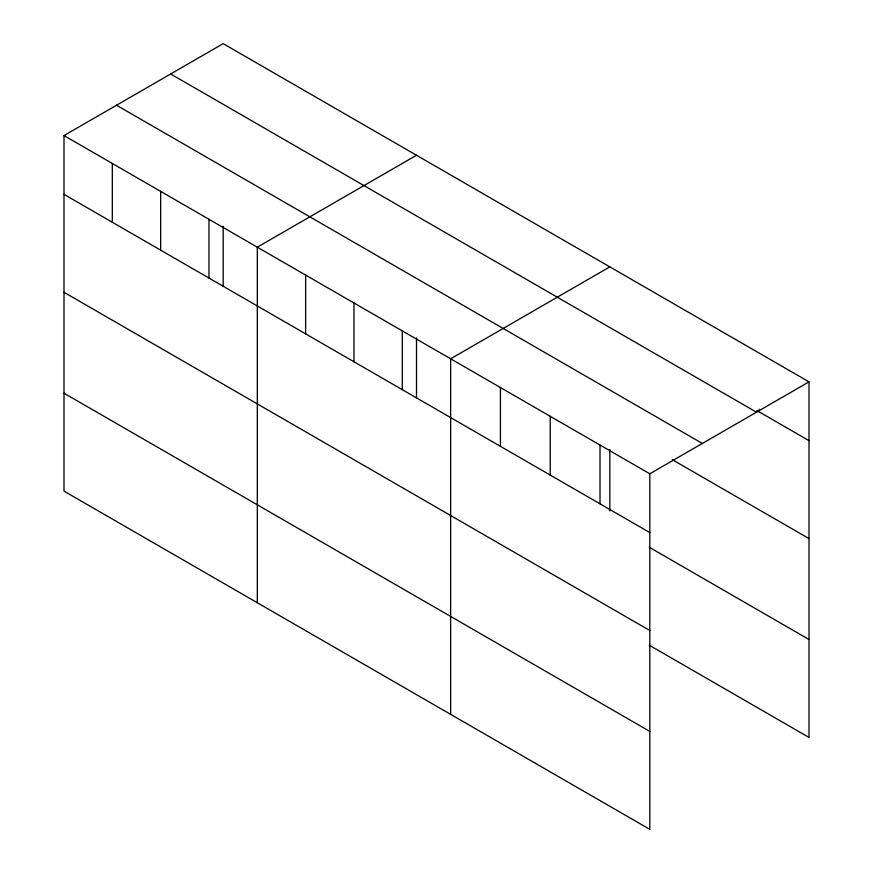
<?xml version="1.0" encoding="UTF-8"?>
<svg xmlns="http://www.w3.org/2000/svg" width="873" height="873" viewBox="0 0 873 873"><rect width="100%" height="100%" fill="white"/><g stroke="black" fill="none" stroke-linecap="round" stroke-linejoin="round"><path stroke-width="1.31" d="M63.991 135.566L649.807 473.788L649.807 829.35L63.991 491.128L63.991 135.566L223.193 43.65L809.009 381.872L809.009 737.434L649.206 645.169M416.508 155.263L257.306 247.179L257.306 602.741M609.834 266.876L450.632 358.792L450.632 714.354M649.807 473.788L809.009 381.872M756.902 410.572L809.009 440.658M170.661 73.987L756.476 412.198M116.524 105.229L702.339 443.451M672.363 459.7L809.009 538.597M63.991 194.352L649.807 532.574M649.206 547.229L809.009 639.494M63.991 292.291L649.807 630.502M63.991 393.199L649.807 731.41M759.215 409.23L759.215 411.903M609.834 449.508L609.834 510.869M600.013 445.034L600.013 503.819M550.219 416.29L550.219 475.076M500.425 387.536L500.425 446.321M416.508 337.895L416.508 397.892M402.3 330.889L402.3 389.674M353.969 302.986L353.969 361.771M305.637 275.082L305.637 333.868M223.193 226.282L223.193 286.279M208.974 219.276L208.974 278.061M160.654 191.373L160.654 250.158M112.322 163.469L112.322 222.255"/></g></svg>
